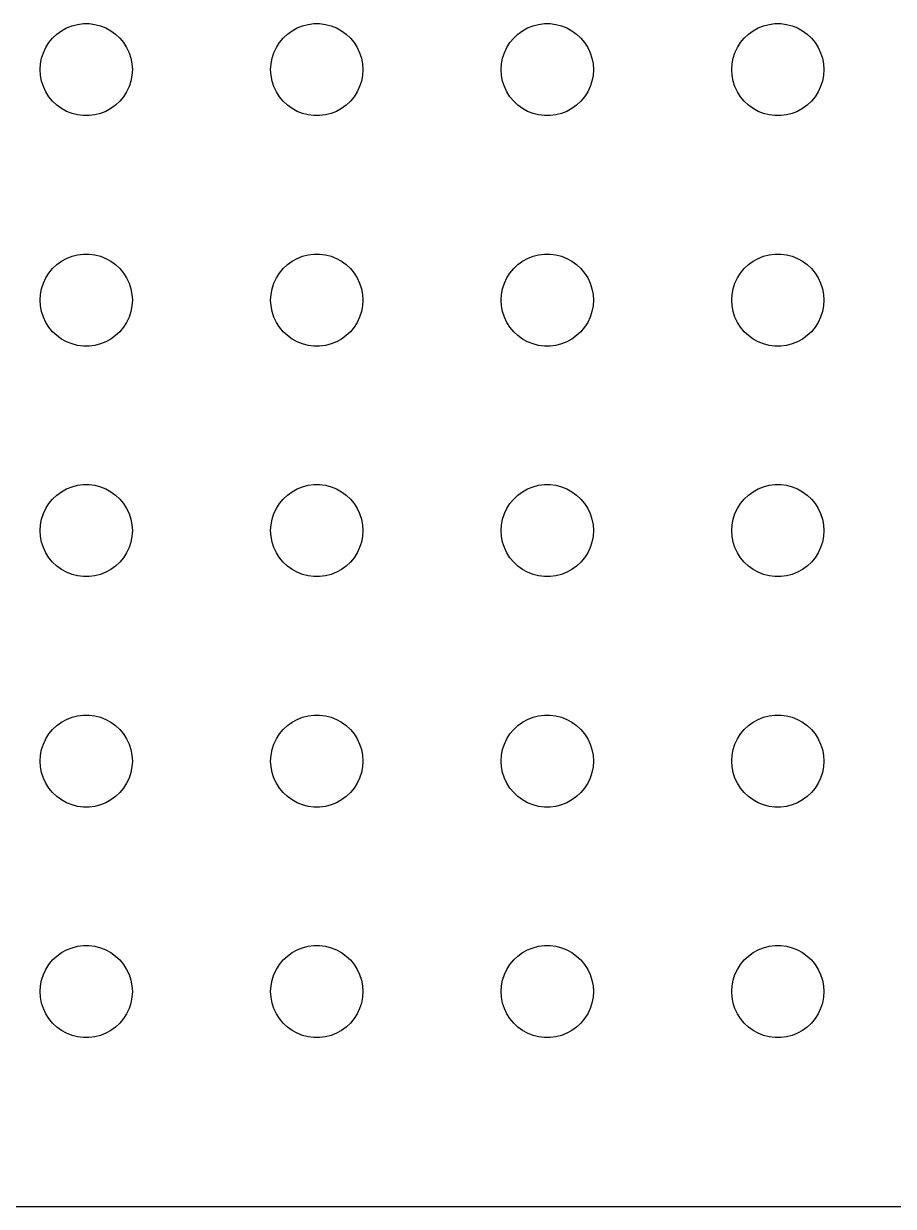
# Model space of a CAD drawing. Header units: metres. Extents: x -112 to 112, y -44 to 44.
# Drawn here: x -32.04 to -3.74, y -44.49 to -6 of the extents above; entities that cross this region are included whole.
import ezdxf

# ---------------------------------------------------------------- set-up
doc = ezdxf.new("R2010")
doc.units = ezdxf.units.M

msp = doc.modelspace()

# ---------------------------------------------------------------- linework, layer by layer
for p, q in [((-30.8037, -6.23351), (-30.6387, -6.14275)), ((-30.6387, -6.14275), (-30.4635, -6.07341)), ((-30.4635, -6.07341), (-30.2811, -6.02657)), ((-30.2811, -6.02657), (-30.0942, -6.00294)), ((-30.0942, -6.00294), (-29.9058, -6.00294)), ((-29.9058, -6.00294), (-29.7189, -6.02657)), ((-29.7189, -6.02657), (-29.5365, -6.07341)), ((-29.5365, -6.07341), (-29.3613, -6.14275)), ((-29.3613, -6.14275), (-29.1963, -6.23351)), ((-23.3037, -6.23351), (-23.1387, -6.14275)), ((-23.1387, -6.14275), (-22.9635, -6.07341)), ((-22.9635, -6.07341), (-22.7811, -6.02657)), ((-22.7811, -6.02657), (-22.5942, -6.00294)), ((-22.5942, -6.00294), (-22.4058, -6.00294)), ((-22.4058, -6.00294), (-22.2189, -6.02657)), ((-22.2189, -6.02657), (-22.0365, -6.07341)), ((-22.0365, -6.07341), (-21.8613, -6.14275)), ((-21.8613, -6.14275), (-21.6963, -6.23351)), ((-15.8037, -6.23351), (-15.6387, -6.14275)), ((-15.6387, -6.14275), (-15.4635, -6.07341)), ((-15.4635, -6.07341), (-15.2811, -6.02657)), ((-15.2811, -6.02657), (-15.0942, -6.00294)), ((-15.0942, -6.00294), (-14.9058, -6.00294)), ((-14.9058, -6.00294), (-14.7189, -6.02657)), ((-14.7189, -6.02657), (-14.5365, -6.07341)), ((-14.5365, -6.07341), (-14.3613, -6.14275)), ((-14.3613, -6.14275), (-14.1963, -6.23351)), ((-8.30373, -6.23351), (-8.13866, -6.14275)), ((-8.13866, -6.14275), (-7.96352, -6.07341)), ((-7.96352, -6.07341), (-7.78107, -6.02657)), ((-7.78107, -6.02657), (-7.59418, -6.00294)), ((-7.59418, -6.00294), (-7.40581, -6.00294)), ((-7.40581, -6.00294), (-7.21892, -6.02657)), ((-7.21892, -6.02657), (-7.03647, -6.07341)), ((-7.03647, -6.07341), (-6.86133, -6.14275)), ((-6.86133, -6.14275), (-6.69626, -6.23351)), ((-31.2135, -6.61832), (-31.0934, -6.47318)), ((-31.0934, -6.47318), (-30.9561, -6.34422)), ((-30.9561, -6.34422), (-30.8037, -6.23351)), ((-29.1963, -6.23351), (-29.0439, -6.34422)), ((-29.0439, -6.34422), (-28.9065, -6.47318)), ((-28.9065, -6.47318), (-28.7865, -6.61832)), ((-23.7135, -6.61832), (-23.5934, -6.47318)), ((-23.5934, -6.47318), (-23.4561, -6.34422)), ((-23.4561, -6.34422), (-23.3037, -6.23351)), ((-21.6963, -6.23351), (-21.5439, -6.34422)), ((-21.5439, -6.34422), (-21.4065, -6.47318)), ((-21.4065, -6.47318), (-21.2865, -6.61832)), ((-16.2135, -6.61832), (-16.0934, -6.47318)), ((-16.0934, -6.47318), (-15.9561, -6.34422)), ((-15.9561, -6.34422), (-15.8037, -6.23351)), ((-14.1963, -6.23351), (-14.0439, -6.34422)), ((-14.0439, -6.34422), (-13.9065, -6.47318)), ((-13.9065, -6.47318), (-13.7865, -6.61832)), ((-8.71352, -6.61832), (-8.59344, -6.47318)), ((-8.59344, -6.47318), (-8.45613, -6.34422)), ((-8.45613, -6.34422), (-8.30373, -6.23351)), ((-6.69626, -6.23351), (-6.54385, -6.34422)), ((-6.54385, -6.34422), (-6.40654, -6.47318)), ((-6.40654, -6.47318), (-6.28647, -6.61832)), ((-31.3947, -6.9478), (-31.3145, -6.77736)), ((-31.3145, -6.77736), (-31.2135, -6.61832)), ((-28.7865, -6.61832), (-28.6855, -6.77736)), ((-28.6855, -6.77736), (-28.6053, -6.9478)), ((-23.8947, -6.9478), (-23.8145, -6.77736)), ((-23.8145, -6.77736), (-23.7135, -6.61832)), ((-21.2865, -6.61832), (-21.1855, -6.77736)), ((-21.1855, -6.77736), (-21.1053, -6.9478)), ((-16.3947, -6.9478), (-16.3145, -6.77736)), ((-16.3145, -6.77736), (-16.2135, -6.61832)), ((-13.7865, -6.61832), (-13.6855, -6.77736)), ((-13.6855, -6.77736), (-13.6053, -6.9478)), ((-8.89465, -6.9478), (-8.81445, -6.77736)), ((-8.81445, -6.77736), (-8.71352, -6.61832)), ((-6.28647, -6.61832), (-6.18553, -6.77736)), ((-6.18553, -6.77736), (-6.10533, -6.9478)), ((-31.5, -7.5), (-31.4882, -7.312)), ((-31.4882, -7.312), (-31.4529, -7.12695)), ((-31.4529, -7.12695), (-31.3947, -6.9478)), ((-28.6053, -6.9478), (-28.5471, -7.12695)), ((-28.5471, -7.12695), (-28.5118, -7.312)), ((-28.5118, -7.312), (-28.5, -7.5)), ((-24, -7.5), (-23.9882, -7.312)), ((-23.9882, -7.312), (-23.9529, -7.12695)), ((-23.9529, -7.12695), (-23.8947, -6.9478)), ((-21.1053, -6.9478), (-21.0471, -7.12695)), ((-21.0471, -7.12695), (-21.0118, -7.312)), ((-21.0118, -7.312), (-21, -7.5)), ((-16.5, -7.5), (-16.4882, -7.312)), ((-16.4882, -7.312), (-16.4529, -7.12695)), ((-16.4529, -7.12695), (-16.3947, -6.9478)), ((-13.6053, -6.9478), (-13.5471, -7.12695)), ((-13.5471, -7.12695), (-13.5118, -7.312)), ((-13.5118, -7.312), (-13.5, -7.5)), ((-9, -7.5), (-8.98816, -7.312)), ((-8.98816, -7.312), (-8.95287, -7.12695)), ((-8.95287, -7.12695), (-8.89465, -6.9478)), ((-6.10533, -6.9478), (-6.04712, -7.12695)), ((-6.04712, -7.12695), (-6.01183, -7.312)), ((-6.01183, -7.312), (-6, -7.5)), ((-31.4882, -7.68799), (-31.5, -7.5)), ((-31.4529, -7.87303), (-31.4882, -7.68799)), ((-28.5118, -7.68799), (-28.5471, -7.87303)), ((-28.5, -7.5), (-28.5118, -7.68799)), ((-23.9882, -7.68799), (-24, -7.5)), ((-23.9529, -7.87303), (-23.9882, -7.68799)), ((-21.0118, -7.68799), (-21.0471, -7.87303)), ((-21, -7.5), (-21.0118, -7.68799)), ((-16.4882, -7.68799), (-16.5, -7.5)), ((-16.4529, -7.87303), (-16.4882, -7.68799)), ((-13.5118, -7.68799), (-13.5471, -7.87303)), ((-13.5, -7.5), (-13.5118, -7.68799)), ((-8.98816, -7.68799), (-9, -7.5)), ((-8.95287, -7.87303), (-8.98816, -7.68799)), ((-6.01183, -7.68799), (-6.04712, -7.87303)), ((-6, -7.5), (-6.01183, -7.68799)), ((-31.3947, -8.05219), (-31.4529, -7.87303)), ((-31.3145, -8.22263), (-31.3947, -8.05219)), ((-28.6053, -8.05219), (-28.6855, -8.22263)), ((-28.5471, -7.87303), (-28.6053, -8.05219)), ((-23.8947, -8.05219), (-23.9529, -7.87303)), ((-23.8145, -8.22263), (-23.8947, -8.05219)), ((-21.1053, -8.05219), (-21.1855, -8.22263)), ((-21.0471, -7.87303), (-21.1053, -8.05219)), ((-16.3947, -8.05219), (-16.4529, -7.87303)), ((-16.3145, -8.22263), (-16.3947, -8.05219)), ((-13.6053, -8.05219), (-13.6855, -8.22263)), ((-13.5471, -7.87303), (-13.6053, -8.05219)), ((-8.89465, -8.05219), (-8.95287, -7.87303)), ((-8.81445, -8.22263), (-8.89465, -8.05219)), ((-6.10533, -8.05219), (-6.18553, -8.22263)), ((-6.04712, -7.87303), (-6.10533, -8.05219)), ((-31.2135, -8.38167), (-31.3145, -8.22263)), ((-31.0934, -8.52681), (-31.2135, -8.38167)), ((-28.7865, -8.38167), (-28.9065, -8.52681)), ((-28.6855, -8.22263), (-28.7865, -8.38167)), ((-23.7135, -8.38167), (-23.8145, -8.22263)), ((-23.5934, -8.52681), (-23.7135, -8.38167)), ((-21.2865, -8.38167), (-21.4065, -8.52681)), ((-21.1855, -8.22263), (-21.2865, -8.38167)), ((-16.2135, -8.38167), (-16.3145, -8.22263)), ((-16.0934, -8.52681), (-16.2135, -8.38167)), ((-13.7865, -8.38167), (-13.9065, -8.52681)), ((-13.6855, -8.22263), (-13.7865, -8.38167)), ((-8.71352, -8.38167), (-8.81445, -8.22263)), ((-8.59344, -8.52681), (-8.71352, -8.38167)), ((-6.28647, -8.38167), (-6.40654, -8.52681)), ((-6.18553, -8.22263), (-6.28647, -8.38167)), ((-30.9561, -8.65576), (-31.0934, -8.52681)), ((-30.8037, -8.76648), (-30.9561, -8.65576)), ((-30.6387, -8.85724), (-30.8037, -8.76648)), ((-29.1963, -8.76648), (-29.3613, -8.85724)), ((-29.0439, -8.65576), (-29.1963, -8.76648)), ((-28.9065, -8.52681), (-29.0439, -8.65576)), ((-23.4561, -8.65576), (-23.5934, -8.52681)), ((-23.3037, -8.76648), (-23.4561, -8.65576)), ((-23.1387, -8.85724), (-23.3037, -8.76648)), ((-21.6963, -8.76648), (-21.8613, -8.85724)), ((-21.5439, -8.65576), (-21.6963, -8.76648)), ((-21.4065, -8.52681), (-21.5439, -8.65576)), ((-15.9561, -8.65576), (-16.0934, -8.52681)), ((-15.8037, -8.76648), (-15.9561, -8.65576)), ((-15.6387, -8.85724), (-15.8037, -8.76648)), ((-14.1963, -8.76648), (-14.3613, -8.85724)), ((-14.0439, -8.65576), (-14.1963, -8.76648)), ((-13.9065, -8.52681), (-14.0439, -8.65576)), ((-8.45613, -8.65576), (-8.59344, -8.52681)), ((-8.30373, -8.76648), (-8.45613, -8.65576)), ((-8.13866, -8.85724), (-8.30373, -8.76648)), ((-6.69626, -8.76648), (-6.86133, -8.85724)), ((-6.54385, -8.65576), (-6.69626, -8.76648)), ((-6.40654, -8.52681), (-6.54385, -8.65576)), ((-30.4635, -8.92657), (-30.6387, -8.85724)), ((-30.2811, -8.97342), (-30.4635, -8.92657)), ((-30.0942, -8.99704), (-30.2811, -8.97342)), ((-29.9058, -8.99704), (-30.0942, -8.99704)), ((-29.7189, -8.97342), (-29.9058, -8.99704)), ((-29.5365, -8.92657), (-29.7189, -8.97342)), ((-29.3613, -8.85724), (-29.5365, -8.92657)), ((-22.9635, -8.92657), (-23.1387, -8.85724)), ((-22.7811, -8.97342), (-22.9635, -8.92657)), ((-22.5942, -8.99704), (-22.7811, -8.97342)), ((-22.4058, -8.99704), (-22.5942, -8.99704)), ((-22.2189, -8.97342), (-22.4058, -8.99704)), ((-22.0365, -8.92657), (-22.2189, -8.97342)), ((-21.8613, -8.85724), (-22.0365, -8.92657)), ((-15.4635, -8.92657), (-15.6387, -8.85724)), ((-15.2811, -8.97342), (-15.4635, -8.92657)), ((-15.0942, -8.99704), (-15.2811, -8.97342)), ((-14.9058, -8.99704), (-15.0942, -8.99704)), ((-14.7189, -8.97342), (-14.9058, -8.99704)), ((-14.5365, -8.92657), (-14.7189, -8.97342)), ((-14.3613, -8.85724), (-14.5365, -8.92657)), ((-7.96352, -8.92657), (-8.13866, -8.85724)), ((-7.78107, -8.97342), (-7.96352, -8.92657)), ((-7.59418, -8.99704), (-7.78107, -8.97342)), ((-7.40581, -8.99704), (-7.59418, -8.99704)), ((-7.21892, -8.97342), (-7.40581, -8.99704)), ((-7.03647, -8.92657), (-7.21892, -8.97342)), ((-6.86133, -8.85724), (-7.03647, -8.92657)), ((-31.0934, -13.9732), (-30.9561, -13.8442)), ((-30.9561, -13.8442), (-30.8037, -13.7335)), ((-30.8037, -13.7335), (-30.6387, -13.6427)), ((-30.6387, -13.6427), (-30.4635, -13.5734)), ((-30.4635, -13.5734), (-30.2811, -13.5266)), ((-30.2811, -13.5266), (-30.0942, -13.5029)), ((-30.0942, -13.5029), (-29.9058, -13.5029)), ((-29.9058, -13.5029), (-29.7189, -13.5266)), ((-29.7189, -13.5266), (-29.5365, -13.5734)), ((-29.5365, -13.5734), (-29.3613, -13.6427)), ((-29.3613, -13.6427), (-29.1963, -13.7335)), ((-29.1963, -13.7335), (-29.0439, -13.8442)), ((-29.0439, -13.8442), (-28.9065, -13.9732)), ((-23.5934, -13.9732), (-23.4561, -13.8442)), ((-23.4561, -13.8442), (-23.3037, -13.7335)), ((-23.3037, -13.7335), (-23.1387, -13.6427)), ((-23.1387, -13.6427), (-22.9635, -13.5734)), ((-22.9635, -13.5734), (-22.7811, -13.5266)), ((-22.7811, -13.5266), (-22.5942, -13.5029)), ((-22.5942, -13.5029), (-22.4058, -13.5029)), ((-22.4058, -13.5029), (-22.2189, -13.5266)), ((-22.2189, -13.5266), (-22.0365, -13.5734)), ((-22.0365, -13.5734), (-21.8613, -13.6427)), ((-21.8613, -13.6427), (-21.6963, -13.7335)), ((-21.6963, -13.7335), (-21.5439, -13.8442)), ((-21.5439, -13.8442), (-21.4065, -13.9732)), ((-16.0934, -13.9732), (-15.9561, -13.8442)), ((-15.9561, -13.8442), (-15.8037, -13.7335)), ((-15.8037, -13.7335), (-15.6387, -13.6427)), ((-15.6387, -13.6427), (-15.4635, -13.5734)), ((-15.4635, -13.5734), (-15.2811, -13.5266)), ((-15.2811, -13.5266), (-15.0942, -13.5029)), ((-15.0942, -13.5029), (-14.9058, -13.5029)), ((-14.9058, -13.5029), (-14.7189, -13.5266)), ((-14.7189, -13.5266), (-14.5365, -13.5734)), ((-14.5365, -13.5734), (-14.3613, -13.6427)), ((-14.3613, -13.6427), (-14.1963, -13.7335)), ((-14.1963, -13.7335), (-14.0439, -13.8442)), ((-14.0439, -13.8442), (-13.9065, -13.9732)), ((-8.59344, -13.9732), (-8.45613, -13.8442)), ((-8.45613, -13.8442), (-8.30373, -13.7335)), ((-8.30373, -13.7335), (-8.13866, -13.6427)), ((-8.13866, -13.6427), (-7.96352, -13.5734)), ((-7.96352, -13.5734), (-7.78107, -13.5266)), ((-7.78107, -13.5266), (-7.59418, -13.5029)), ((-7.59418, -13.5029), (-7.40581, -13.5029)), ((-7.40581, -13.5029), (-7.21892, -13.5266)), ((-7.21892, -13.5266), (-7.03647, -13.5734)), ((-7.03647, -13.5734), (-6.86133, -13.6427)), ((-6.86133, -13.6427), (-6.69626, -13.7335)), ((-6.69626, -13.7335), (-6.54385, -13.8442)), ((-6.54385, -13.8442), (-6.40654, -13.9732)), ((-31.3145, -14.2774), (-31.2135, -14.1183)), ((-31.2135, -14.1183), (-31.0934, -13.9732)), ((-28.9065, -13.9732), (-28.7865, -14.1183)), ((-28.7865, -14.1183), (-28.6855, -14.2774)), ((-23.8145, -14.2774), (-23.7135, -14.1183)), ((-23.7135, -14.1183), (-23.5934, -13.9732)), ((-21.4065, -13.9732), (-21.2865, -14.1183)), ((-21.2865, -14.1183), (-21.1855, -14.2774)), ((-16.3145, -14.2774), (-16.2135, -14.1183)), ((-16.2135, -14.1183), (-16.0934, -13.9732)), ((-13.9065, -13.9732), (-13.7865, -14.1183)), ((-13.7865, -14.1183), (-13.6855, -14.2774)), ((-8.81445, -14.2774), (-8.71352, -14.1183)), ((-8.71352, -14.1183), (-8.59344, -13.9732)), ((-6.40654, -13.9732), (-6.28647, -14.1183)), ((-6.28647, -14.1183), (-6.18553, -14.2774)), ((-31.4529, -14.627), (-31.3947, -14.4478)), ((-31.3947, -14.4478), (-31.3145, -14.2774)), ((-28.6855, -14.2774), (-28.6053, -14.4478)), ((-28.6053, -14.4478), (-28.5471, -14.627)), ((-23.9529, -14.627), (-23.8947, -14.4478)), ((-23.8947, -14.4478), (-23.8145, -14.2774)), ((-21.1855, -14.2774), (-21.1053, -14.4478)), ((-21.1053, -14.4478), (-21.0471, -14.627)), ((-16.4529, -14.627), (-16.3947, -14.4478)), ((-16.3947, -14.4478), (-16.3145, -14.2774)), ((-13.6855, -14.2774), (-13.6053, -14.4478)), ((-13.6053, -14.4478), (-13.5471, -14.627)), ((-8.95287, -14.627), (-8.89465, -14.4478)), ((-8.89465, -14.4478), (-8.81445, -14.2774)), ((-6.18553, -14.2774), (-6.10533, -14.4478)), ((-6.10533, -14.4478), (-6.04712, -14.627)), ((-31.5, -15), (-31.4882, -14.812)), ((-31.4882, -15.188), (-31.5, -15)), ((-31.4882, -14.812), (-31.4529, -14.627)), ((-28.5471, -14.627), (-28.5118, -14.812)), ((-28.5118, -14.812), (-28.5, -15)), ((-28.5, -15), (-28.5118, -15.188)), ((-24, -15), (-23.9882, -14.812)), ((-23.9882, -15.188), (-24, -15)), ((-23.9882, -14.812), (-23.9529, -14.627)), ((-21.0471, -14.627), (-21.0118, -14.812)), ((-21.0118, -14.812), (-21, -15)), ((-21, -15), (-21.0118, -15.188)), ((-16.5, -15), (-16.4882, -14.812)), ((-16.4882, -15.188), (-16.5, -15)), ((-16.4882, -14.812), (-16.4529, -14.627)), ((-13.5471, -14.627), (-13.5118, -14.812)), ((-13.5118, -14.812), (-13.5, -15)), ((-13.5, -15), (-13.5118, -15.188)), ((-9, -15), (-8.98816, -14.812)), ((-8.98816, -15.188), (-9, -15)), ((-8.98816, -14.812), (-8.95287, -14.627)), ((-6.04712, -14.627), (-6.01183, -14.812)), ((-6.01183, -14.812), (-6, -15)), ((-6, -15), (-6.01183, -15.188)), ((-31.4529, -15.373), (-31.4882, -15.188)), ((-31.3947, -15.5522), (-31.4529, -15.373)), ((-28.5471, -15.373), (-28.6053, -15.5522)), ((-28.5118, -15.188), (-28.5471, -15.373)), ((-23.9529, -15.373), (-23.9882, -15.188)), ((-23.8947, -15.5522), (-23.9529, -15.373)), ((-21.0471, -15.373), (-21.1053, -15.5522)), ((-21.0118, -15.188), (-21.0471, -15.373)), ((-16.4529, -15.373), (-16.4882, -15.188)), ((-16.3947, -15.5522), (-16.4529, -15.373)), ((-13.5471, -15.373), (-13.6053, -15.5522)), ((-13.5118, -15.188), (-13.5471, -15.373)), ((-8.95287, -15.373), (-8.98816, -15.188)), ((-8.89465, -15.5522), (-8.95287, -15.373)), ((-6.04712, -15.373), (-6.10533, -15.5522)), ((-6.01183, -15.188), (-6.04712, -15.373)), ((-31.3145, -15.7226), (-31.3947, -15.5522)), ((-31.2135, -15.8817), (-31.3145, -15.7226)), ((-28.6855, -15.7226), (-28.7865, -15.8817)), ((-28.6053, -15.5522), (-28.6855, -15.7226)), ((-23.8145, -15.7226), (-23.8947, -15.5522)), ((-23.7135, -15.8817), (-23.8145, -15.7226)), ((-21.1855, -15.7226), (-21.2865, -15.8817)), ((-21.1053, -15.5522), (-21.1855, -15.7226)), ((-16.3145, -15.7226), (-16.3947, -15.5522)), ((-16.2135, -15.8817), (-16.3145, -15.7226)), ((-13.6855, -15.7226), (-13.7865, -15.8817)), ((-13.6053, -15.5522), (-13.6855, -15.7226)), ((-8.81445, -15.7226), (-8.89465, -15.5522)), ((-8.71352, -15.8817), (-8.81445, -15.7226)), ((-6.18553, -15.7226), (-6.28647, -15.8817)), ((-6.10533, -15.5522), (-6.18553, -15.7226)), ((-31.0934, -16.0268), (-31.2135, -15.8817)), ((-30.9561, -16.1558), (-31.0934, -16.0268)), ((-30.8037, -16.2665), (-30.9561, -16.1558)), ((-29.0439, -16.1558), (-29.1963, -16.2665)), ((-28.9065, -16.0268), (-29.0439, -16.1558)), ((-28.7865, -15.8817), (-28.9065, -16.0268)), ((-23.5934, -16.0268), (-23.7135, -15.8817)), ((-23.4561, -16.1558), (-23.5934, -16.0268)), ((-23.3037, -16.2665), (-23.4561, -16.1558)), ((-21.5439, -16.1558), (-21.6963, -16.2665)), ((-21.4065, -16.0268), (-21.5439, -16.1558)), ((-21.2865, -15.8817), (-21.4065, -16.0268)), ((-16.0934, -16.0268), (-16.2135, -15.8817)), ((-15.9561, -16.1558), (-16.0934, -16.0268)), ((-15.8037, -16.2665), (-15.9561, -16.1558)), ((-14.0439, -16.1558), (-14.1963, -16.2665)), ((-13.9065, -16.0268), (-14.0439, -16.1558)), ((-13.7865, -15.8817), (-13.9065, -16.0268)), ((-8.59344, -16.0268), (-8.71352, -15.8817)), ((-8.45613, -16.1558), (-8.59344, -16.0268)), ((-8.30373, -16.2665), (-8.45613, -16.1558)), ((-6.54385, -16.1558), (-6.69626, -16.2665)), ((-6.40654, -16.0268), (-6.54385, -16.1558)), ((-6.28647, -15.8817), (-6.40654, -16.0268)), ((-30.6387, -16.3572), (-30.8037, -16.2665)), ((-30.4635, -16.4266), (-30.6387, -16.3572)), ((-30.2811, -16.4734), (-30.4635, -16.4266)), ((-30.0942, -16.497), (-30.2811, -16.4734)), ((-29.9058, -16.497), (-30.0942, -16.497)), ((-29.7189, -16.4734), (-29.9058, -16.497)), ((-29.5365, -16.4266), (-29.7189, -16.4734)), ((-29.3613, -16.3572), (-29.5365, -16.4266)), ((-29.1963, -16.2665), (-29.3613, -16.3572)), ((-23.1387, -16.3572), (-23.3037, -16.2665)), ((-22.9635, -16.4266), (-23.1387, -16.3572)), ((-22.7811, -16.4734), (-22.9635, -16.4266)), ((-22.5942, -16.497), (-22.7811, -16.4734)), ((-22.4058, -16.497), (-22.5942, -16.497)), ((-22.2189, -16.4734), (-22.4058, -16.497)), ((-22.0365, -16.4266), (-22.2189, -16.4734)), ((-21.8613, -16.3572), (-22.0365, -16.4266)), ((-21.6963, -16.2665), (-21.8613, -16.3572)), ((-15.6387, -16.3572), (-15.8037, -16.2665)), ((-15.4635, -16.4266), (-15.6387, -16.3572)), ((-15.2811, -16.4734), (-15.4635, -16.4266)), ((-15.0942, -16.497), (-15.2811, -16.4734)), ((-14.9058, -16.497), (-15.0942, -16.497)), ((-14.7189, -16.4734), (-14.9058, -16.497)), ((-14.5365, -16.4266), (-14.7189, -16.4734)), ((-14.3613, -16.3572), (-14.5365, -16.4266)), ((-14.1963, -16.2665), (-14.3613, -16.3572)), ((-8.13866, -16.3572), (-8.30373, -16.2665)), ((-7.96352, -16.4266), (-8.13866, -16.3572)), ((-7.78107, -16.4734), (-7.96352, -16.4266)), ((-7.59418, -16.497), (-7.78107, -16.4734)), ((-7.40581, -16.497), (-7.59418, -16.497)), ((-7.21892, -16.4734), (-7.40581, -16.497)), ((-7.03647, -16.4266), (-7.21892, -16.4734)), ((-6.86133, -16.3572), (-7.03647, -16.4266)), ((-6.69626, -16.2665), (-6.86133, -16.3572)), ((-30.8037, -21.2335), (-30.6387, -21.1427)), ((-30.6387, -21.1427), (-30.4635, -21.0734)), ((-30.4635, -21.0734), (-30.2811, -21.0266)), ((-30.2811, -21.0266), (-30.0942, -21.003)), ((-30.0942, -21.003), (-29.9058, -21.003)), ((-29.9058, -21.003), (-29.7189, -21.0266)), ((-29.7189, -21.0266), (-29.5365, -21.0734)), ((-29.5365, -21.0734), (-29.3613, -21.1427)), ((-29.3613, -21.1427), (-29.1963, -21.2335)), ((-23.3037, -21.2335), (-23.1387, -21.1427)), ((-23.1387, -21.1427), (-22.9635, -21.0734)), ((-22.9635, -21.0734), (-22.7811, -21.0266)), ((-22.7811, -21.0266), (-22.5942, -21.003)), ((-22.5942, -21.003), (-22.4058, -21.003)), ((-22.4058, -21.003), (-22.2189, -21.0266)), ((-22.2189, -21.0266), (-22.0365, -21.0734)), ((-22.0365, -21.0734), (-21.8613, -21.1427)), ((-21.8613, -21.1427), (-21.6963, -21.2335)), ((-15.8037, -21.2335), (-15.6387, -21.1427)), ((-15.6387, -21.1427), (-15.4635, -21.0734)), ((-15.4635, -21.0734), (-15.2811, -21.0266)), ((-15.2811, -21.0266), (-15.0942, -21.003)), ((-15.0942, -21.003), (-14.9058, -21.003)), ((-14.9058, -21.003), (-14.7189, -21.0266)), ((-14.7189, -21.0266), (-14.5365, -21.0734)), ((-14.5365, -21.0734), (-14.3613, -21.1427)), ((-14.3613, -21.1427), (-14.1963, -21.2335)), ((-8.30373, -21.2335), (-8.13866, -21.1427)), ((-8.13866, -21.1427), (-7.96352, -21.0734)), ((-7.96352, -21.0734), (-7.78107, -21.0266)), ((-7.78107, -21.0266), (-7.59418, -21.003)), ((-7.59418, -21.003), (-7.40581, -21.003)), ((-7.40581, -21.003), (-7.21892, -21.0266)), ((-7.21892, -21.0266), (-7.03647, -21.0734)), ((-7.03647, -21.0734), (-6.86133, -21.1427)), ((-6.86133, -21.1427), (-6.69626, -21.2335)), ((-31.2135, -21.6183), (-31.0934, -21.4732)), ((-31.0934, -21.4732), (-30.9561, -21.3442)), ((-30.9561, -21.3442), (-30.8037, -21.2335)), ((-29.1963, -21.2335), (-29.0439, -21.3442)), ((-29.0439, -21.3442), (-28.9065, -21.4732)), ((-28.9065, -21.4732), (-28.7865, -21.6183)), ((-23.7135, -21.6183), (-23.5934, -21.4732)), ((-23.5934, -21.4732), (-23.4561, -21.3442)), ((-23.4561, -21.3442), (-23.3037, -21.2335)), ((-21.6963, -21.2335), (-21.5439, -21.3442)), ((-21.5439, -21.3442), (-21.4065, -21.4732)), ((-21.4065, -21.4732), (-21.2865, -21.6183)), ((-16.2135, -21.6183), (-16.0934, -21.4732)), ((-16.0934, -21.4732), (-15.9561, -21.3442)), ((-15.9561, -21.3442), (-15.8037, -21.2335)), ((-14.1963, -21.2335), (-14.0439, -21.3442)), ((-14.0439, -21.3442), (-13.9065, -21.4732)), ((-13.9065, -21.4732), (-13.7865, -21.6183)), ((-8.71352, -21.6183), (-8.59344, -21.4732)), ((-8.59344, -21.4732), (-8.45613, -21.3442)), ((-8.45613, -21.3442), (-8.30373, -21.2335)), ((-6.69626, -21.2335), (-6.54385, -21.3442)), ((-6.54385, -21.3442), (-6.40654, -21.4732)), ((-6.40654, -21.4732), (-6.28647, -21.6183)), ((-31.3947, -21.9478), (-31.3145, -21.7774)), ((-31.3145, -21.7774), (-31.2135, -21.6183)), ((-28.7865, -21.6183), (-28.6855, -21.7774)), ((-28.6855, -21.7774), (-28.6053, -21.9478)), ((-23.8947, -21.9478), (-23.8145, -21.7774)), ((-23.8145, -21.7774), (-23.7135, -21.6183)), ((-21.2865, -21.6183), (-21.1855, -21.7774)), ((-21.1855, -21.7774), (-21.1053, -21.9478)), ((-16.3947, -21.9478), (-16.3145, -21.7774)), ((-16.3145, -21.7774), (-16.2135, -21.6183)), ((-13.7865, -21.6183), (-13.6855, -21.7774)), ((-13.6855, -21.7774), (-13.6053, -21.9478)), ((-8.89465, -21.9478), (-8.81445, -21.7774)), ((-8.81445, -21.7774), (-8.71352, -21.6183)), ((-6.28647, -21.6183), (-6.18553, -21.7774)), ((-6.18553, -21.7774), (-6.10533, -21.9478)), ((-31.5, -22.5), (-31.4882, -22.312)), ((-31.4882, -22.312), (-31.4529, -22.127)), ((-31.4529, -22.127), (-31.3947, -21.9478)), ((-28.6053, -21.9478), (-28.5471, -22.127)), ((-28.5471, -22.127), (-28.5118, -22.312)), ((-28.5118, -22.312), (-28.5, -22.5)), ((-24, -22.5), (-23.9882, -22.312)), ((-23.9882, -22.312), (-23.9529, -22.127)), ((-23.9529, -22.127), (-23.8947, -21.9478)), ((-21.1053, -21.9478), (-21.0471, -22.127)), ((-21.0471, -22.127), (-21.0118, -22.312)), ((-21.0118, -22.312), (-21, -22.5)), ((-16.5, -22.5), (-16.4882, -22.312)), ((-16.4882, -22.312), (-16.4529, -22.127)), ((-16.4529, -22.127), (-16.3947, -21.9478)), ((-13.6053, -21.9478), (-13.5471, -22.127)), ((-13.5471, -22.127), (-13.5118, -22.312)), ((-13.5118, -22.312), (-13.5, -22.5)), ((-9, -22.5), (-8.98816, -22.312)), ((-8.98816, -22.312), (-8.95287, -22.127)), ((-8.95287, -22.127), (-8.89465, -21.9478)), ((-6.10533, -21.9478), (-6.04712, -22.127)), ((-6.04712, -22.127), (-6.01183, -22.312)), ((-6.01183, -22.312), (-6, -22.5)), ((-31.4882, -22.688), (-31.5, -22.5)), ((-31.4529, -22.873), (-31.4882, -22.688)), ((-28.5118, -22.688), (-28.5471, -22.873)), ((-28.5, -22.5), (-28.5118, -22.688)), ((-23.9882, -22.688), (-24, -22.5)), ((-23.9529, -22.873), (-23.9882, -22.688)), ((-21.0118, -22.688), (-21.0471, -22.873)), ((-21, -22.5), (-21.0118, -22.688)), ((-16.4882, -22.688), (-16.5, -22.5)), ((-16.4529, -22.873), (-16.4882, -22.688)), ((-13.5118, -22.688), (-13.5471, -22.873)), ((-13.5, -22.5), (-13.5118, -22.688)), ((-8.98816, -22.688), (-9, -22.5)), ((-8.95287, -22.873), (-8.98816, -22.688)), ((-6.01183, -22.688), (-6.04712, -22.873)), ((-6, -22.5), (-6.01183, -22.688)), ((-31.3947, -23.0522), (-31.4529, -22.873)), ((-31.3145, -23.2226), (-31.3947, -23.0522)), ((-28.6053, -23.0522), (-28.6855, -23.2226)), ((-28.5471, -22.873), (-28.6053, -23.0522)), ((-23.8947, -23.0522), (-23.9529, -22.873)), ((-23.8145, -23.2226), (-23.8947, -23.0522)), ((-21.1053, -23.0522), (-21.1855, -23.2226)), ((-21.0471, -22.873), (-21.1053, -23.0522)), ((-16.3947, -23.0522), (-16.4529, -22.873)), ((-16.3145, -23.2226), (-16.3947, -23.0522)), ((-13.6053, -23.0522), (-13.6855, -23.2226)), ((-13.5471, -22.873), (-13.6053, -23.0522)), ((-8.89465, -23.0522), (-8.95287, -22.873)), ((-8.81445, -23.2226), (-8.89465, -23.0522)), ((-6.10533, -23.0522), (-6.18553, -23.2226)), ((-6.04712, -22.873), (-6.10533, -23.0522)), ((-31.2135, -23.3817), (-31.3145, -23.2226)), ((-31.0934, -23.5268), (-31.2135, -23.3817)), ((-28.7865, -23.3817), (-28.9065, -23.5268)), ((-28.6855, -23.2226), (-28.7865, -23.3817)), ((-23.7135, -23.3817), (-23.8145, -23.2226)), ((-23.5934, -23.5268), (-23.7135, -23.3817)), ((-21.2865, -23.3817), (-21.4065, -23.5268)), ((-21.1855, -23.2226), (-21.2865, -23.3817)), ((-16.2135, -23.3817), (-16.3145, -23.2226)), ((-16.0934, -23.5268), (-16.2135, -23.3817)), ((-13.7865, -23.3817), (-13.9065, -23.5268)), ((-13.6855, -23.2226), (-13.7865, -23.3817)), ((-8.71352, -23.3817), (-8.81445, -23.2226)), ((-8.59344, -23.5268), (-8.71352, -23.3817)), ((-6.28647, -23.3817), (-6.40654, -23.5268)), ((-6.18553, -23.2226), (-6.28647, -23.3817)), ((-30.9561, -23.6558), (-31.0934, -23.5268)), ((-30.8037, -23.7665), (-30.9561, -23.6558)), ((-30.6387, -23.8572), (-30.8037, -23.7665)), ((-30.4635, -23.9266), (-30.6387, -23.8572)), ((-29.3613, -23.8572), (-29.5365, -23.9266)), ((-29.1963, -23.7665), (-29.3613, -23.8572)), ((-29.0439, -23.6558), (-29.1963, -23.7665)), ((-28.9065, -23.5268), (-29.0439, -23.6558)), ((-23.4561, -23.6558), (-23.5934, -23.5268)), ((-23.3037, -23.7665), (-23.4561, -23.6558)), ((-23.1387, -23.8572), (-23.3037, -23.7665)), ((-22.9635, -23.9266), (-23.1387, -23.8572)), ((-21.8613, -23.8572), (-22.0365, -23.9266)), ((-21.6963, -23.7665), (-21.8613, -23.8572)), ((-21.5439, -23.6558), (-21.6963, -23.7665)), ((-21.4065, -23.5268), (-21.5439, -23.6558)), ((-15.9561, -23.6558), (-16.0934, -23.5268)), ((-15.8037, -23.7665), (-15.9561, -23.6558)), ((-15.6387, -23.8572), (-15.8037, -23.7665)), ((-15.4635, -23.9266), (-15.6387, -23.8572)), ((-14.3613, -23.8572), (-14.5365, -23.9266)), ((-14.1963, -23.7665), (-14.3613, -23.8572)), ((-14.0439, -23.6558), (-14.1963, -23.7665)), ((-13.9065, -23.5268), (-14.0439, -23.6558)), ((-8.45613, -23.6558), (-8.59344, -23.5268)), ((-8.30373, -23.7665), (-8.45613, -23.6558)), ((-8.13866, -23.8572), (-8.30373, -23.7665)), ((-7.96352, -23.9266), (-8.13866, -23.8572)), ((-6.86133, -23.8572), (-7.03647, -23.9266)), ((-6.69626, -23.7665), (-6.86133, -23.8572)), ((-6.54385, -23.6558), (-6.69626, -23.7665)), ((-6.40654, -23.5268), (-6.54385, -23.6558)), ((-30.2811, -23.9734), (-30.4635, -23.9266)), ((-30.0942, -23.997), (-30.2811, -23.9734)), ((-29.9058, -23.997), (-30.0942, -23.997)), ((-29.7189, -23.9734), (-29.9058, -23.997)), ((-29.5365, -23.9266), (-29.7189, -23.9734)), ((-22.7811, -23.9734), (-22.9635, -23.9266)), ((-22.5942, -23.997), (-22.7811, -23.9734)), ((-22.4058, -23.997), (-22.5942, -23.997)), ((-22.2189, -23.9734), (-22.4058, -23.997)), ((-22.0365, -23.9266), (-22.2189, -23.9734)), ((-15.2811, -23.9734), (-15.4635, -23.9266)), ((-15.0942, -23.997), (-15.2811, -23.9734)), ((-14.9058, -23.997), (-15.0942, -23.997)), ((-14.7189, -23.9734), (-14.9058, -23.997)), ((-14.5365, -23.9266), (-14.7189, -23.9734)), ((-7.78107, -23.9734), (-7.96352, -23.9266)), ((-7.59418, -23.997), (-7.78107, -23.9734)), ((-7.40581, -23.997), (-7.59418, -23.997)), ((-7.21892, -23.9734), (-7.40581, -23.997)), ((-7.03647, -23.9266), (-7.21892, -23.9734)), ((-31.0934, -28.9732), (-30.9561, -28.8442)), ((-30.9561, -28.8442), (-30.8037, -28.7335)), ((-30.8037, -28.7335), (-30.6387, -28.6427)), ((-30.6387, -28.6427), (-30.4635, -28.5734)), ((-30.4635, -28.5734), (-30.2811, -28.5266)), ((-30.2811, -28.5266), (-30.0942, -28.503)), ((-30.0942, -28.503), (-29.9058, -28.503)), ((-29.9058, -28.503), (-29.7189, -28.5266)), ((-29.7189, -28.5266), (-29.5365, -28.5734)), ((-29.5365, -28.5734), (-29.3613, -28.6427)), ((-29.3613, -28.6427), (-29.1963, -28.7335)), ((-29.1963, -28.7335), (-29.0439, -28.8442)), ((-29.0439, -28.8442), (-28.9065, -28.9732)), ((-23.5934, -28.9732), (-23.4561, -28.8442)), ((-23.4561, -28.8442), (-23.3037, -28.7335)), ((-23.3037, -28.7335), (-23.1387, -28.6427)), ((-23.1387, -28.6427), (-22.9635, -28.5734)), ((-22.9635, -28.5734), (-22.7811, -28.5266)), ((-22.7811, -28.5266), (-22.5942, -28.503)), ((-22.5942, -28.503), (-22.4058, -28.503)), ((-22.4058, -28.503), (-22.2189, -28.5266)), ((-22.2189, -28.5266), (-22.0365, -28.5734)), ((-22.0365, -28.5734), (-21.8613, -28.6427)), ((-21.8613, -28.6427), (-21.6963, -28.7335)), ((-21.6963, -28.7335), (-21.5439, -28.8442)), ((-21.5439, -28.8442), (-21.4065, -28.9732)), ((-16.0934, -28.9732), (-15.9561, -28.8442)), ((-15.9561, -28.8442), (-15.8037, -28.7335)), ((-15.8037, -28.7335), (-15.6387, -28.6427)), ((-15.6387, -28.6427), (-15.4635, -28.5734)), ((-15.4635, -28.5734), (-15.2811, -28.5266)), ((-15.2811, -28.5266), (-15.0942, -28.503)), ((-15.0942, -28.503), (-14.9058, -28.503)), ((-14.9058, -28.503), (-14.7189, -28.5266)), ((-14.7189, -28.5266), (-14.5365, -28.5734)), ((-14.5365, -28.5734), (-14.3613, -28.6427)), ((-14.3613, -28.6427), (-14.1963, -28.7335)), ((-14.1963, -28.7335), (-14.0439, -28.8442)), ((-14.0439, -28.8442), (-13.9065, -28.9732)), ((-8.59344, -28.9732), (-8.45613, -28.8442)), ((-8.45613, -28.8442), (-8.30373, -28.7335)), ((-8.30373, -28.7335), (-8.13866, -28.6427)), ((-8.13866, -28.6427), (-7.96352, -28.5734)), ((-7.96352, -28.5734), (-7.78107, -28.5266)), ((-7.78107, -28.5266), (-7.59418, -28.503)), ((-7.59418, -28.503), (-7.40581, -28.503)), ((-7.40581, -28.503), (-7.21892, -28.5266)), ((-7.21892, -28.5266), (-7.03647, -28.5734)), ((-7.03647, -28.5734), (-6.86133, -28.6427)), ((-6.86133, -28.6427), (-6.69626, -28.7335)), ((-6.69626, -28.7335), (-6.54385, -28.8442)), ((-6.54385, -28.8442), (-6.40654, -28.9732)), ((-31.3145, -29.2774), (-31.2135, -29.1183)), ((-31.2135, -29.1183), (-31.0934, -28.9732)), ((-28.9065, -28.9732), (-28.7865, -29.1183)), ((-28.7865, -29.1183), (-28.6855, -29.2774)), ((-23.8145, -29.2774), (-23.7135, -29.1183)), ((-23.7135, -29.1183), (-23.5934, -28.9732)), ((-21.4065, -28.9732), (-21.2865, -29.1183)), ((-21.2865, -29.1183), (-21.1855, -29.2774)), ((-16.3145, -29.2774), (-16.2135, -29.1183)), ((-16.2135, -29.1183), (-16.0934, -28.9732)), ((-13.9065, -28.9732), (-13.7865, -29.1183)), ((-13.7865, -29.1183), (-13.6855, -29.2774)), ((-8.81445, -29.2774), (-8.71352, -29.1183)), ((-8.71352, -29.1183), (-8.59344, -28.9732)), ((-6.40654, -28.9732), (-6.28647, -29.1183)), ((-6.28647, -29.1183), (-6.18553, -29.2774)), ((-31.4882, -29.812), (-31.4529, -29.627)), ((-31.4529, -29.627), (-31.3947, -29.4478)), ((-31.3947, -29.4478), (-31.3145, -29.2774)), ((-28.6855, -29.2774), (-28.6053, -29.4478)), ((-28.6053, -29.4478), (-28.5471, -29.627)), ((-28.5471, -29.627), (-28.5118, -29.812)), ((-23.9882, -29.812), (-23.9529, -29.627)), ((-23.9529, -29.627), (-23.8947, -29.4478)), ((-23.8947, -29.4478), (-23.8145, -29.2774)), ((-21.1855, -29.2774), (-21.1053, -29.4478)), ((-21.1053, -29.4478), (-21.0471, -29.627)), ((-21.0471, -29.627), (-21.0118, -29.812)), ((-16.4882, -29.812), (-16.4529, -29.627)), ((-16.4529, -29.627), (-16.3947, -29.4478)), ((-16.3947, -29.4478), (-16.3145, -29.2774)), ((-13.6855, -29.2774), (-13.6053, -29.4478)), ((-13.6053, -29.4478), (-13.5471, -29.627)), ((-13.5471, -29.627), (-13.5118, -29.812)), ((-8.98816, -29.812), (-8.95287, -29.627)), ((-8.95287, -29.627), (-8.89465, -29.4478)), ((-8.89465, -29.4478), (-8.81445, -29.2774)), ((-6.18553, -29.2774), (-6.10533, -29.4478)), ((-6.10533, -29.4478), (-6.04712, -29.627)), ((-6.04712, -29.627), (-6.01183, -29.812)), ((-31.5, -30), (-31.4882, -29.812)), ((-31.4882, -30.188), (-31.5, -30)), ((-28.5118, -29.812), (-28.5, -30)), ((-28.5, -30), (-28.5118, -30.188)), ((-24, -30), (-23.9882, -29.812)), ((-23.9882, -30.188), (-24, -30)), ((-21.0118, -29.812), (-21, -30)), ((-21, -30), (-21.0118, -30.188)), ((-16.5, -30), (-16.4882, -29.812)), ((-16.4882, -30.188), (-16.5, -30)), ((-13.5118, -29.812), (-13.5, -30)), ((-13.5, -30), (-13.5118, -30.188)), ((-9, -30), (-8.98816, -29.812)), ((-8.98816, -30.188), (-9, -30)), ((-6.01183, -29.812), (-6, -30)), ((-6, -30), (-6.01183, -30.188)), ((-31.4529, -30.373), (-31.4882, -30.188)), ((-31.3947, -30.5522), (-31.4529, -30.373)), ((-28.5471, -30.373), (-28.6053, -30.5522)), ((-28.5118, -30.188), (-28.5471, -30.373)), ((-23.9529, -30.373), (-23.9882, -30.188)), ((-23.8947, -30.5522), (-23.9529, -30.373)), ((-21.0471, -30.373), (-21.1053, -30.5522)), ((-21.0118, -30.188), (-21.0471, -30.373)), ((-16.4529, -30.373), (-16.4882, -30.188)), ((-16.3947, -30.5522), (-16.4529, -30.373)), ((-13.5471, -30.373), (-13.6053, -30.5522)), ((-13.5118, -30.188), (-13.5471, -30.373)), ((-8.95287, -30.373), (-8.98816, -30.188)), ((-8.89465, -30.5522), (-8.95287, -30.373)), ((-6.04712, -30.373), (-6.10533, -30.5522)), ((-6.01183, -30.188), (-6.04712, -30.373)), ((-31.3145, -30.7226), (-31.3947, -30.5522)), ((-31.2135, -30.8817), (-31.3145, -30.7226)), ((-28.6855, -30.7226), (-28.7865, -30.8817)), ((-28.6053, -30.5522), (-28.6855, -30.7226)), ((-23.8145, -30.7226), (-23.8947, -30.5522)), ((-23.7135, -30.8817), (-23.8145, -30.7226)), ((-21.1855, -30.7226), (-21.2865, -30.8817)), ((-21.1053, -30.5522), (-21.1855, -30.7226)), ((-16.3145, -30.7226), (-16.3947, -30.5522)), ((-16.2135, -30.8817), (-16.3145, -30.7226)), ((-13.6855, -30.7226), (-13.7865, -30.8817)), ((-13.6053, -30.5522), (-13.6855, -30.7226)), ((-8.81445, -30.7226), (-8.89465, -30.5522)), ((-8.71352, -30.8817), (-8.81445, -30.7226)), ((-6.18553, -30.7226), (-6.28647, -30.8817)), ((-6.10533, -30.5522), (-6.18553, -30.7226)), ((-31.0934, -31.0268), (-31.2135, -30.8817)), ((-30.9561, -31.1558), (-31.0934, -31.0268)), ((-30.8037, -31.2665), (-30.9561, -31.1558)), ((-29.0439, -31.1558), (-29.1963, -31.2665)), ((-28.9065, -31.0268), (-29.0439, -31.1558)), ((-28.7865, -30.8817), (-28.9065, -31.0268)), ((-23.5934, -31.0268), (-23.7135, -30.8817)), ((-23.4561, -31.1558), (-23.5934, -31.0268)), ((-23.3037, -31.2665), (-23.4561, -31.1558)), ((-21.5439, -31.1558), (-21.6963, -31.2665)), ((-21.4065, -31.0268), (-21.5439, -31.1558)), ((-21.2865, -30.8817), (-21.4065, -31.0268)), ((-16.0934, -31.0268), (-16.2135, -30.8817)), ((-15.9561, -31.1558), (-16.0934, -31.0268)), ((-15.8037, -31.2665), (-15.9561, -31.1558)), ((-14.0439, -31.1558), (-14.1963, -31.2665)), ((-13.9065, -31.0268), (-14.0439, -31.1558)), ((-13.7865, -30.8817), (-13.9065, -31.0268)), ((-8.59344, -31.0268), (-8.71352, -30.8817)), ((-8.45613, -31.1558), (-8.59344, -31.0268)), ((-8.30373, -31.2665), (-8.45613, -31.1558)), ((-6.54385, -31.1558), (-6.69626, -31.2665)), ((-6.40654, -31.0268), (-6.54385, -31.1558)), ((-6.28647, -30.8817), (-6.40654, -31.0268)), ((-30.6387, -31.3572), (-30.8037, -31.2665)), ((-30.4635, -31.4266), (-30.6387, -31.3572)), ((-30.2811, -31.4734), (-30.4635, -31.4266)), ((-30.0942, -31.497), (-30.2811, -31.4734)), ((-29.9058, -31.497), (-30.0942, -31.497)), ((-29.7189, -31.4734), (-29.9058, -31.497)), ((-29.5365, -31.4266), (-29.7189, -31.4734)), ((-29.3613, -31.3572), (-29.5365, -31.4266)), ((-29.1963, -31.2665), (-29.3613, -31.3572)), ((-23.1387, -31.3572), (-23.3037, -31.2665)), ((-22.9635, -31.4266), (-23.1387, -31.3572)), ((-22.7811, -31.4734), (-22.9635, -31.4266)), ((-22.5942, -31.497), (-22.7811, -31.4734)), ((-22.4058, -31.497), (-22.5942, -31.497)), ((-22.2189, -31.4734), (-22.4058, -31.497)), ((-22.0365, -31.4266), (-22.2189, -31.4734)), ((-21.8613, -31.3572), (-22.0365, -31.4266)), ((-21.6963, -31.2665), (-21.8613, -31.3572)), ((-15.6387, -31.3572), (-15.8037, -31.2665)), ((-15.4635, -31.4266), (-15.6387, -31.3572)), ((-15.2811, -31.4734), (-15.4635, -31.4266)), ((-15.0942, -31.497), (-15.2811, -31.4734)), ((-14.9058, -31.497), (-15.0942, -31.497)), ((-14.7189, -31.4734), (-14.9058, -31.497)), ((-14.5365, -31.4266), (-14.7189, -31.4734)), ((-14.3613, -31.3572), (-14.5365, -31.4266)), ((-14.1963, -31.2665), (-14.3613, -31.3572)), ((-8.13866, -31.3572), (-8.30373, -31.2665)), ((-7.96352, -31.4266), (-8.13866, -31.3572)), ((-7.78107, -31.4734), (-7.96352, -31.4266)), ((-7.59418, -31.497), (-7.78107, -31.4734)), ((-7.40581, -31.497), (-7.59418, -31.497)), ((-7.21892, -31.4734), (-7.40581, -31.497)), ((-7.03647, -31.4266), (-7.21892, -31.4734)), ((-6.86133, -31.3572), (-7.03647, -31.4266)), ((-6.69626, -31.2665), (-6.86133, -31.3572)), ((-30.8037, -36.2335), (-30.6387, -36.1428)), ((-30.6387, -36.1428), (-30.4635, -36.0734)), ((-30.4635, -36.0734), (-30.2811, -36.0266)), ((-30.2811, -36.0266), (-30.0942, -36.003)), ((-30.0942, -36.003), (-29.9058, -36.003)), ((-29.9058, -36.003), (-29.7189, -36.0266)), ((-29.7189, -36.0266), (-29.5365, -36.0734)), ((-29.5365, -36.0734), (-29.3613, -36.1428)), ((-29.3613, -36.1428), (-29.1963, -36.2335)), ((-23.3037, -36.2335), (-23.1387, -36.1428)), ((-23.1387, -36.1428), (-22.9635, -36.0734)), ((-22.9635, -36.0734), (-22.7811, -36.0266)), ((-22.7811, -36.0266), (-22.5942, -36.003)), ((-22.5942, -36.003), (-22.4058, -36.003)), ((-22.4058, -36.003), (-22.2189, -36.0266)), ((-22.2189, -36.0266), (-22.0365, -36.0734)), ((-22.0365, -36.0734), (-21.8613, -36.1428)), ((-21.8613, -36.1428), (-21.6963, -36.2335)), ((-15.8037, -36.2335), (-15.6387, -36.1428)), ((-15.6387, -36.1428), (-15.4635, -36.0734)), ((-15.4635, -36.0734), (-15.2811, -36.0266)), ((-15.2811, -36.0266), (-15.0942, -36.003)), ((-15.0942, -36.003), (-14.9058, -36.003)), ((-14.9058, -36.003), (-14.7189, -36.0266)), ((-14.7189, -36.0266), (-14.5365, -36.0734)), ((-14.5365, -36.0734), (-14.3613, -36.1428)), ((-14.3613, -36.1428), (-14.1963, -36.2335)), ((-8.30373, -36.2335), (-8.13866, -36.1428)), ((-8.13866, -36.1428), (-7.96352, -36.0734)), ((-7.96352, -36.0734), (-7.78107, -36.0266)), ((-7.78107, -36.0266), (-7.59418, -36.003)), ((-7.59418, -36.003), (-7.40581, -36.003)), ((-7.40581, -36.003), (-7.21892, -36.0266)), ((-7.21892, -36.0266), (-7.03647, -36.0734)), ((-7.03647, -36.0734), (-6.86133, -36.1428)), ((-6.86133, -36.1428), (-6.69626, -36.2335)), ((-31.2135, -36.6183), (-31.0934, -36.4732)), ((-31.0934, -36.4732), (-30.9561, -36.3442)), ((-30.9561, -36.3442), (-30.8037, -36.2335)), ((-29.1963, -36.2335), (-29.0439, -36.3442)), ((-29.0439, -36.3442), (-28.9065, -36.4732)), ((-28.9065, -36.4732), (-28.7865, -36.6183)), ((-23.7135, -36.6183), (-23.5934, -36.4732)), ((-23.5934, -36.4732), (-23.4561, -36.3442)), ((-23.4561, -36.3442), (-23.3037, -36.2335)), ((-21.6963, -36.2335), (-21.5439, -36.3442)), ((-21.5439, -36.3442), (-21.4065, -36.4732)), ((-21.4065, -36.4732), (-21.2865, -36.6183)), ((-16.2135, -36.6183), (-16.0934, -36.4732)), ((-16.0934, -36.4732), (-15.9561, -36.3442)), ((-15.9561, -36.3442), (-15.8037, -36.2335)), ((-14.1963, -36.2335), (-14.0439, -36.3442)), ((-14.0439, -36.3442), (-13.9065, -36.4732)), ((-13.9065, -36.4732), (-13.7865, -36.6183)), ((-8.71352, -36.6183), (-8.59344, -36.4732)), ((-8.59344, -36.4732), (-8.45613, -36.3442)), ((-8.45613, -36.3442), (-8.30373, -36.2335)), ((-6.69626, -36.2335), (-6.54385, -36.3442)), ((-6.54385, -36.3442), (-6.40654, -36.4732)), ((-6.40654, -36.4732), (-6.28647, -36.6183)), ((-31.3947, -36.9478), (-31.3145, -36.7774)), ((-31.3145, -36.7774), (-31.2135, -36.6183)), ((-28.7865, -36.6183), (-28.6855, -36.7774)), ((-28.6855, -36.7774), (-28.6053, -36.9478)), ((-23.8947, -36.9478), (-23.8145, -36.7774)), ((-23.8145, -36.7774), (-23.7135, -36.6183)), ((-21.2865, -36.6183), (-21.1855, -36.7774)), ((-21.1855, -36.7774), (-21.1053, -36.9478)), ((-16.3947, -36.9478), (-16.3145, -36.7774)), ((-16.3145, -36.7774), (-16.2135, -36.6183)), ((-13.7865, -36.6183), (-13.6855, -36.7774)), ((-13.6855, -36.7774), (-13.6053, -36.9478)), ((-8.89465, -36.9478), (-8.81445, -36.7774)), ((-8.81445, -36.7774), (-8.71352, -36.6183)), ((-6.28647, -36.6183), (-6.18553, -36.7774)), ((-6.18553, -36.7774), (-6.10533, -36.9478)), ((-31.5, -37.5), (-31.4882, -37.312)), ((-31.4882, -37.312), (-31.4529, -37.127)), ((-31.4529, -37.127), (-31.3947, -36.9478)), ((-28.6053, -36.9478), (-28.5471, -37.127)), ((-28.5471, -37.127), (-28.5118, -37.312)), ((-28.5118, -37.312), (-28.5, -37.5)), ((-24, -37.5), (-23.9882, -37.312)), ((-23.9882, -37.312), (-23.9529, -37.127)), ((-23.9529, -37.127), (-23.8947, -36.9478)), ((-21.1053, -36.9478), (-21.0471, -37.127)), ((-21.0471, -37.127), (-21.0118, -37.312)), ((-21.0118, -37.312), (-21, -37.5)), ((-16.5, -37.5), (-16.4882, -37.312)), ((-16.4882, -37.312), (-16.4529, -37.127)), ((-16.4529, -37.127), (-16.3947, -36.9478)), ((-13.6053, -36.9478), (-13.5471, -37.127)), ((-13.5471, -37.127), (-13.5118, -37.312)), ((-13.5118, -37.312), (-13.5, -37.5)), ((-9, -37.5), (-8.98816, -37.312)), ((-8.98816, -37.312), (-8.95287, -37.127)), ((-8.95287, -37.127), (-8.89465, -36.9478)), ((-6.10533, -36.9478), (-6.04712, -37.127)), ((-6.04712, -37.127), (-6.01183, -37.312)), ((-6.01183, -37.312), (-6, -37.5)), ((-31.4882, -37.688), (-31.5, -37.5)), ((-31.4529, -37.873), (-31.4882, -37.688)), ((-28.5118, -37.688), (-28.5471, -37.873)), ((-28.5, -37.5), (-28.5118, -37.688)), ((-23.9882, -37.688), (-24, -37.5)), ((-23.9529, -37.873), (-23.9882, -37.688)), ((-21.0118, -37.688), (-21.0471, -37.873)), ((-21, -37.5), (-21.0118, -37.688)), ((-16.4882, -37.688), (-16.5, -37.5)), ((-16.4529, -37.873), (-16.4882, -37.688)), ((-13.5118, -37.688), (-13.5471, -37.873)), ((-13.5, -37.5), (-13.5118, -37.688)), ((-8.98816, -37.688), (-9, -37.5)), ((-8.95287, -37.873), (-8.98816, -37.688)), ((-6.01183, -37.688), (-6.04712, -37.873)), ((-6, -37.5), (-6.01183, -37.688)), ((-31.3947, -38.0522), (-31.4529, -37.873)), ((-31.3145, -38.2226), (-31.3947, -38.0522)), ((-28.6053, -38.0522), (-28.6855, -38.2226)), ((-28.5471, -37.873), (-28.6053, -38.0522)), ((-23.8947, -38.0522), (-23.9529, -37.873)), ((-23.8145, -38.2226), (-23.8947, -38.0522)), ((-21.1053, -38.0522), (-21.1855, -38.2226)), ((-21.0471, -37.873), (-21.1053, -38.0522)), ((-16.3947, -38.0522), (-16.4529, -37.873)), ((-16.3145, -38.2226), (-16.3947, -38.0522)), ((-13.6053, -38.0522), (-13.6855, -38.2226)), ((-13.5471, -37.873), (-13.6053, -38.0522)), ((-8.89465, -38.0522), (-8.95287, -37.873)), ((-8.81445, -38.2226), (-8.89465, -38.0522)), ((-6.10533, -38.0522), (-6.18553, -38.2226)), ((-6.04712, -37.873), (-6.10533, -38.0522)), ((-31.2135, -38.3817), (-31.3145, -38.2226)), ((-31.0934, -38.5268), (-31.2135, -38.3817)), ((-28.7865, -38.3817), (-28.9065, -38.5268)), ((-28.6855, -38.2226), (-28.7865, -38.3817)), ((-23.7135, -38.3817), (-23.8145, -38.2226)), ((-23.5934, -38.5268), (-23.7135, -38.3817)), ((-21.2865, -38.3817), (-21.4065, -38.5268)), ((-21.1855, -38.2226), (-21.2865, -38.3817)), ((-16.2135, -38.3817), (-16.3145, -38.2226)), ((-16.0934, -38.5268), (-16.2135, -38.3817)), ((-13.7865, -38.3817), (-13.9065, -38.5268)), ((-13.6855, -38.2226), (-13.7865, -38.3817)), ((-8.71352, -38.3817), (-8.81445, -38.2226)), ((-8.59344, -38.5268), (-8.71352, -38.3817)), ((-6.28647, -38.3817), (-6.40654, -38.5268)), ((-6.18553, -38.2226), (-6.28647, -38.3817)), ((-30.9561, -38.6558), (-31.0934, -38.5268)), ((-30.8037, -38.7665), (-30.9561, -38.6558)), ((-30.6387, -38.8572), (-30.8037, -38.7665)), ((-30.4635, -38.9266), (-30.6387, -38.8572)), ((-29.3613, -38.8572), (-29.5365, -38.9266)), ((-29.1963, -38.7665), (-29.3613, -38.8572)), ((-29.0439, -38.6558), (-29.1963, -38.7665)), ((-28.9065, -38.5268), (-29.0439, -38.6558)), ((-23.4561, -38.6558), (-23.5934, -38.5268)), ((-23.3037, -38.7665), (-23.4561, -38.6558)), ((-23.1387, -38.8572), (-23.3037, -38.7665)), ((-22.9635, -38.9266), (-23.1387, -38.8572)), ((-21.8613, -38.8572), (-22.0365, -38.9266)), ((-21.6963, -38.7665), (-21.8613, -38.8572)), ((-21.5439, -38.6558), (-21.6963, -38.7665)), ((-21.4065, -38.5268), (-21.5439, -38.6558)), ((-15.9561, -38.6558), (-16.0934, -38.5268)), ((-15.8037, -38.7665), (-15.9561, -38.6558)), ((-15.6387, -38.8572), (-15.8037, -38.7665)), ((-15.4635, -38.9266), (-15.6387, -38.8572)), ((-14.3613, -38.8572), (-14.5365, -38.9266)), ((-14.1963, -38.7665), (-14.3613, -38.8572)), ((-14.0439, -38.6558), (-14.1963, -38.7665)), ((-13.9065, -38.5268), (-14.0439, -38.6558)), ((-8.45613, -38.6558), (-8.59344, -38.5268)), ((-8.30373, -38.7665), (-8.45613, -38.6558)), ((-8.13866, -38.8572), (-8.30373, -38.7665)), ((-7.96352, -38.9266), (-8.13866, -38.8572)), ((-6.86133, -38.8572), (-7.03647, -38.9266)), ((-6.69626, -38.7665), (-6.86133, -38.8572)), ((-6.54385, -38.6558), (-6.69626, -38.7665)), ((-6.40654, -38.5268), (-6.54385, -38.6558)), ((-30.2811, -38.9734), (-30.4635, -38.9266)), ((-30.0942, -38.997), (-30.2811, -38.9734)), ((-29.9058, -38.997), (-30.0942, -38.997)), ((-29.7189, -38.9734), (-29.9058, -38.997)), ((-29.5365, -38.9266), (-29.7189, -38.9734)), ((-22.7811, -38.9734), (-22.9635, -38.9266)), ((-22.5942, -38.997), (-22.7811, -38.9734)), ((-22.4058, -38.997), (-22.5942, -38.997)), ((-22.2189, -38.9734), (-22.4058, -38.997)), ((-22.0365, -38.9266), (-22.2189, -38.9734)), ((-15.2811, -38.9734), (-15.4635, -38.9266)), ((-15.0942, -38.997), (-15.2811, -38.9734)), ((-14.9058, -38.997), (-15.0942, -38.997)), ((-14.7189, -38.9734), (-14.9058, -38.997)), ((-14.5365, -38.9266), (-14.7189, -38.9734)), ((-7.78107, -38.9734), (-7.96352, -38.9266)), ((-7.59418, -38.997), (-7.78107, -38.9734)), ((-7.40581, -38.997), (-7.59418, -38.997)), ((-7.21892, -38.9734), (-7.40581, -38.997)), ((-7.03647, -38.9266), (-7.21892, -38.9734)), ((-107.314, -44.4901), (107.314, -44.4901))]:
    msp.add_line(p, q)

doc.saveas('drawing.dxf')
